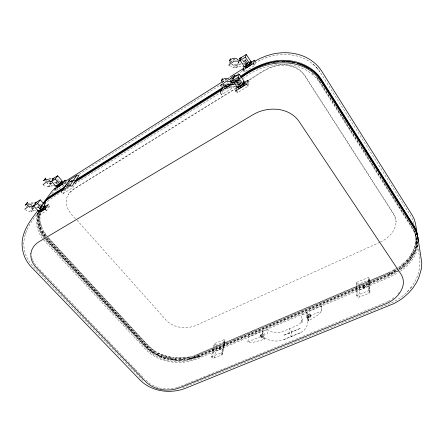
<?xml version="1.0" encoding="UTF-8"?>
<svg xmlns="http://www.w3.org/2000/svg" width="444" height="444" viewBox="0 0 444 444"><rect width="100%" height="100%" fill="white"/><g stroke="black" fill="none" stroke-linecap="round" stroke-linejoin="round"><path stroke-width="0.33" stroke-dasharray="2.22 1.67" d="M37.79 222.411L37.907 218.509L38.517 215.318M44.639 236.774C39.272 230.147 36.935 221.007 39.189 212.698M38.678 215.279L38.55 219.308L39.055 223.338L40.521 228.488C39.005 223.704 38.389 218.47 39.727 213.658M45.932 235.908C40.937 229.92 38.228 221.75 39.621 213.98M39.932 219.375L40.088 215.39M321.467 305.788L321.245 311.083L306.194 317.427L308.78 320.779L318.298 314.724L321.328 311.738L321.467 305.788L306.554 312.126L306.194 317.427M308.78 320.779L309.113 315.456L306.554 312.126M369.341 278.954L368.509 280.103L358.885 284.049L357.237 283.927L356.166 282.539L368.514 277.456L369.325 278.799L369.908 292.468L368.97 293.234L359.074 297.158L357.603 296.969L356.504 295.565L356.166 282.539M412.315 227.561L319.469 81.13L316.378 77.017M416.289 246.686L416.96 238.533C417.932 251.215 410.073 263.137 399.9 270.119M417.382 241.819C416.084 253.063 407.914 262.077 399.128 268.526M417.86 240.776L417.532 244.738L416.317 249.306L414.33 253.896L416.422 249.173M417.854 241.908L417.632 244.55L416.322 249.362M418.131 244.622C417.11 255.755 409.301 265.051 400.438 271.256M226.224 87.718C228.86 87.374 231.28 85.109 231.207 82.345M222.455 354.279L221.523 352.714L224.314 339.599L214.302 343.7L211.3 356.81L212.432 358.008L213.725 358.186L222.266 354.662L225.219 341.147L224.314 339.599M236.469 66.217L238.189 64.347L238.755 62.021M267.077 334.077L267.688 329.603C271.784 332.845 277.539 333.744 282.34 331.657L296.52 325.724C299.356 324.575 302.186 322.183 302.32 318.909L301.981 323.393L301.315 319.658L301.665 315.19L306.676 313.059L308.747 315.756L308.463 320.235L307.298 320.723L307.592 316.239C309.401 323.276 305.977 331.152 298.845 333.438L284.304 339.427C278.305 341.808 271.068 341.697 265.518 338.211L264.424 338.667L262.304 336.086L262.953 331.613L267.688 329.603M264.213 339.41L264.968 334.082L262.371 330.908L248.712 336.719L247.808 342.024C253.141 343.406 258.98 340.531 264.213 339.41L261.594 336.219L262.371 330.908M37.274 214.308C34.704 223.693 38.029 233.899 44.544 240.892L146.348 350.111C159.49 363.064 180.702 365.49 197.48 358.846L389.993 277.062L398.246 272.666M37.984 215.301C36.452 223.998 39.472 233.744 45.632 240.298L147.375 349.611C160.079 362.154 180.603 364.496 196.82 358.058L389.299 276.124L398.912 270.868M38.029 215.174C36.48 223.787 39.943 232.7 45.743 239.05L147.069 348.018C160.156 360.955 181.307 363.359 198.018 356.715L394.655 272.605M40.054 215.495L40.576 212.848M222.272 353.618L225.041 340.498M221.711 355.045L224.492 341.908L225.219 341.147M219.791 348.829L219.419 348.374L219.669 347.23L219.181 348.468L219.791 348.829L220.041 347.68L219.669 347.23M219.552 348.923L219.802 347.78L219.43 347.325M214.08 358.086L217.016 344.955L224.492 341.908M212.049 357.703L215.029 344.588L214.302 343.7M46.265 238.761L147.563 347.78C160.434 360.517 181.257 362.881 197.702 356.332L198.096 354.762L389.316 272.943L396.281 269.286M189.494 359.396C216.877 351.298 186.291 360.916 184.737 360.178L179.909 360.461L170.268 359.712L179.909 360.461M189.1 358.53L197.297 356.021L189.1 358.53L179.842 359.568L184.51 359.29M193.862 357.736L194.267 356.166L198.096 354.762M414.463 230.78C417.749 239.344 415.157 249.045 409.934 256.255L410.162 257.881L412.792 253.657L415.406 247.608L416.583 243.073L416.827 244.589M189.366 358.88L189.782 357.309L194.267 356.166M184.704 359.601L185.137 358.031L189.782 357.309M179.953 359.884L180.392 358.314L185.137 358.031M175.152 359.418L170.54 358.791L161.71 356.46L170.524 358.841L179.859 359.512M175.18 359.729L175.635 358.164L180.392 358.314M170.463 359.141L170.934 357.581L175.635 358.164M165.878 358.136L166.361 356.571L170.934 357.581M165.606 358.685C152.891 354.44 168.354 359.89 170.285 359.657M237.668 91.264L237.09 92.968L248.107 86.158L249.328 82.245L248.179 82.956M254.717 64.946L255.6 62.11L254.462 62.826M25.419 234.082L25.741 233.044M161.494 356.721L161.988 355.161L154.112 351.215L148.096 346.237L47.147 237.401M157.381 354.923L157.886 353.369M150.633 350.138C173.954 365.19 148.191 349.539 148.035 347.619L46.781 238.578L148.035 347.619M153.141 353.174L146.992 348.174L45.699 239.172L147.014 348.118L153.141 353.174L161.15 357.248M153.602 352.764L154.112 351.215M244.994 69.725L244.211 72.028L254.54 65.512M150.211 350.283L150.738 348.734M237.64 86.63L238.45 84.277L240.615 82.928M244.428 64.053L245.36 64.263L247.691 62.615M147.563 347.78L148.096 346.237M235.459 84.671L238.051 77.356M220.54 93.318L221.545 94.733L234.832 86.441L233.827 85.004L234.676 82.645M234.887 82.057L235.381 80.114M40.36 208.752L40.82 207.476M231.085 83.589L231.529 82.395M238.633 63.203L239.022 62.166M226.457 87.557L231.124 84.626L231.99 82.273M221.545 94.733L222.944 91.125M224.387 87.39L225.125 85.492L230.181 82.307M223.166 86.63L224.153 84.11L225.125 85.492M222.777 85.753L223.271 84.493M223.815 84.205L223.077 86.086L226.24 84.094L226.762 82.739L227.85 82.057M229.298 63.925L229.842 62.576M26.585 230.714L26.751 230.336M112.282 309.807L112.931 308.325M413.691 253.596L413.458 252.064C410.023 258.358 404.867 263.531 399.017 267.615L399.195 269.164C406.382 264.186 412.615 257.448 415.645 249.134L415.406 247.608M39.666 208.636L40.665 206.815L39.1 209.019M40.587 207.47L42.663 204.085M39.843 208.858L40.876 206.998M41.175 206.432L41.875 205.178M41.486 206.266L42.491 204.451M41.209 207.742L43.14 204.49M41.481 207.62L43.451 204.057M31.58 210.351L32.767 208.913L32.889 207.082M48.612 186.125L50.627 184.293L50.771 182.523M412.792 253.657L410.151 257.825L406.871 261.877L402.974 265.529M411.699 258.086L408.175 262.354L411.599 258.269L414.43 253.707M410.678 287.934C414.646 283.028 417.576 277.223 418.92 271.045C422.166 258.869 416.422 246.426 415.651 234.288L414.579 230.675M43.823 235.781L44.716 234.421M42.169 232.184C48.435 242.008 40.604 230.358 40.554 228.444M76.301 182.462L72.999 187.424L62.832 193.773L61.81 192.618M41.597 232.201L42.502 230.852M39.921 228.432L40.831 227.089M62.832 193.773L65.845 189.333M68.537 185.37L70.085 183.089M38.084 224.747C39.233 229.803 41.647 234.748 45.288 238.667M38.817 224.536L39.738 223.199M40.537 212.931L38.711 215.534L46.592 210.667L49.811 205.999L48.418 204.462M66.234 182.207L63.731 185.836L56.771 190.226M38.323 220.568L39.244 219.242M56.555 190.071L58.014 187.99M38.445 216.605L39.372 215.279M45.588 202.642L44.755 203.718M56.144 186.141L57.726 183.91M40.554 208.93L41.175 208.058M36.846 214.646C29.432 223.537 22.888 234.46 23.921 246.476C24.481 253.646 27.567 260.528 32.512 265.74L143.762 381.257M45.599 202.325L44.061 204.495L45.726 202.342M40.981 206.371L42.507 204.29M239.039 62.066C237.79 64.291 234.926 65.462 232.506 64.585M32.29 209.707L33.944 207.426M50.161 185.065L51.082 183.794M231.59 82.168C230.247 84.532 227.189 85.72 224.62 84.793M26.346 207.12L27.123 206.077M41.037 206.332L42.618 204.218M42.524 205.361L43.251 204.418M51.826 193.656L55.039 190.137M406.654 260.251C413.12 253.402 417.443 243.817 415.651 234.288M398.052 293.789L399.367 292.235M182.567 387.729L388.955 304.018C396.253 300.943 403.08 296.52 408.386 290.609M407.492 291.658L411.66 286.774M44.422 204.223L50.083 199.4M402.78 263.952L406.765 260.151L406.97 261.694M408.286 262.221L404.157 266.245L399.578 269.663M69.836 192.496L73.593 189.394L235.37 88.783M45.677 181.33L47.092 180.236M398.39 267.31L402.891 263.858M403.951 264.607L397.169 269.441M27.695 205.522L28.682 204.773M399.683 269.536L404.251 266.061M27.306 205.938L29.948 203.935M230.331 62.216L234.937 58.758M229.759 62.782L234.859 58.958M222.283 82.262L226.101 79.448M221.933 82.689L227.1 78.877M392.113 299.045L394.577 297.23M310.772 316.422L310.811 315.196L310.001 314.186L307.187 315.395L307.237 316.555L308.053 317.565L310.772 316.422L309.956 315.412L310.001 314.186M308.053 317.565L308.097 316.339L307.287 315.334M263.647 336.247L263.78 335.02L262.953 334.066L260.306 335.203L260.278 336.358L261.111 337.312L263.647 336.247L262.815 335.287L262.953 334.066M261.111 337.312L261.25 336.086L260.423 335.131M222.183 81.951L226.274 79.354M228.61 77.872L229.781 77.134M64.291 183.15L66.017 182.057M226.507 80.619L228.21 79.543M63.819 183.999L66.733 182.107M79.021 174.387L219.969 85.254M227.189 80.658L231.069 78.266M236.968 74.503L242.763 70.868M67.593 185.148L69.936 183.672M223.41 87.135L231.613 81.974M66.722 186.341L69.647 184.499M224.325 87.285L233.699 81.396M234.288 81.03L238.977 78.083M66.317 186.624L68.665 185.154M224.481 87.229L233.855 81.341M234.443 80.969L239.127 78.027M66.639 186.524L69.009 185.004M224.808 87.135L240.054 77.522M225.829 87.218L232.878 82.795M233.466 82.423L238.167 79.476M238.755 79.104L240.52 78M226.013 87.207L234.238 82.046M234.821 81.674L238.345 79.465M225.602 87.618L240.615 78.144M227.939 86.957L233.81 83.272M234.399 82.906L239.1 79.964L235.559 82.207M227.927 86.996L234.976 82.578M50.605 199.017L60.6 192.763M63.542 190.92L70.596 186.502M74.709 183.927L219.325 93.373M222.261 91.536L225.791 89.327M229.903 86.752L235.198 83.439M235.786 83.067L239.899 80.492M242.84 78.649C264.496 61.228 302.031 56.971 319.458 82.456L413.103 229.97L414.962 233.583L416.217 237.823L416.655 242.213M248.801 61.816L245.937 63.597L244.117 60.911L245.837 59.835M246.104 60.206L243.806 61.644A2.065 0.427 -36.2 0 0 245.954 60.495M246.759 61.2L245.038 62.277A2.059 0.433 -36.2 0 0 244.727 63.009L247.025 61.577M56.621 180.769L58.17 179.803L60.029 181.918M248.501 62.549L245.626 64.33A2.059 0.438 -36.1 0 0 248.174 62.865M57.565 181.84L59.113 180.875A1.748 0.322 -39.8 0 1 58.741 181.463M236.114 87.956L73.954 188.855L70.196 191.952L68.376 194.339L68.737 193.795C62.288 202.742 69.27 213.653 76.462 219.575M249.04 79.909C260.484 72.722 272.81 62.721 287.34 65.007C294.278 65.956 300.993 69.558 304.861 75.513L393.684 213.88L394.921 216.25L395.776 219.386L393.756 214.491L304.8 75.974C300.216 68.892 291.714 65.251 283.461 65.179C270.457 64.741 259.968 73.715 249.489 80.003M47.58 207.387L49.811 205.999M242.008 82.035L238.955 83.894L236.991 81.052L239.027 79.809M397.424 267.871L388.85 272.555L193.934 355.799M393.556 270.268L397.313 267.965M241.314 83.217A2.198 0.505 -36.3 0 1 238.611 84.732L236.641 81.89L239.188 80.325M239.516 81.563L237.99 82.495A2.203 0.5 -36.3 0 0 237.64 83.333L240.187 81.774M396.614 269.78L389.543 273.487L198.357 355.206C181.701 361.849 160.595 359.457 147.558 346.548L47.07 238.284M197.286 356.077L389 274.142L393.723 271.906L398.573 268.947M197.702 356.332L389.46 274.503L397.547 270.168M38.622 205.455L40.776 204.146A1.865 0.355 -40.3 0 0 40.06 204.312M39.943 208.713L37.895 206.432L38.972 205.777M238.611 84.732L241.669 82.867M40.176 206.244L41.791 205.261A1.865 0.361 -40.3 0 1 41.064 206.238M197.941 356.865L389.699 275.13L399.023 270.008M397.913 270.74L394.555 272.727M39.899 208.63L40.976 207.975M388.345 301.332L391.619 299.411M254.712 63.259C268.82 54.462 287.118 51.521 302.741 57.964C309.723 60.972 315.978 65.801 320.174 72.183L410.811 216.106L412.615 219.652L413.841 223.804M231.124 84.626L232.617 84.299L233.827 85.004M310.839 316.861L310.939 315.212L309.812 313.742L306.959 314.951L308.086 316.417L307.975 318.065L310.839 316.861L309.712 315.384L309.812 313.742M261.372 337.651C263.103 335.814 258.941 332.978 260.362 336.646C260.672 338.766 265.401 336.968 263.214 335.875C261.677 333.771 265.013 332.279 260.467 334.61M380.375 242.036C388.433 238.306 396.026 230.813 396.009 221.401L396.081 222.017L395.698 218.77M51.498 182.906L49.661 183.555L46.709 182.839M389.005 274.192L393.723 271.906M387.756 301.604L228.538 366.783M379.859 242.296L196.376 325.247C186.558 329.515 173.776 328.171 166.2 320.202L76.923 220.091M259.879 60.384L260.167 60.256M388.955 272.461L197.758 354.351C190.787 357.254 183.15 358.302 175.635 357.764M51.393 183.605L48.84 183.616L46.537 182.667M51.831 183.594L49.484 183.983L47.07 183.328M247.808 342.024L261.594 336.219M300.338 332.75L282.761 339.987M33.772 207.92L31.957 208.036L29.398 207.342M33.566 208.203L31.752 208.319L29.187 207.626M363.47 285.886L364.113 286.297L363.864 287.557L363.47 285.886L364.113 286.297M363.514 287.024L364.158 287.435M186.902 383.783L177.639 387.434M187.546 383.522L195.232 380.386M195.871 380.12L199.073 378.815M199.711 378.554L207.398 375.413M208.042 375.152L211.244 373.842M211.882 373.582L215.729 372.017M216.367 371.756L219.569 370.446M220.207 370.185L227.894 367.044M356.504 295.565L369.186 290.459L368.514 277.456M211.3 356.81L221.523 352.714M217.016 344.955L215.912 345.06L215.029 344.588M266.233 57.676L266.578 57.581M235.314 66.822L232.8 67.166M177.089 387.623C168.637 389.96 159.196 389.105 151.532 384.759M32.956 207.659L29.781 207.598M29.643 211.011L30.675 210.795M240.581 63.808C237.723 64.413 234.743 66.212 231.89 64.441M238.678 66.506L243.623 66.35M189.582 356.859C179.076 358.869 167.854 357.825 158.203 353.058M241.497 63.908C238.228 64.103 235.02 66.656 231.812 64.646M234.321 83.883C230.591 84.255 226.573 86.98 223.121 84.071M234.232 84.121C230.503 84.488 226.484 87.218 223.027 84.31M54.29 182.795L56.704 182.795M36.819 207.098L39.361 207.115M36.613 207.381L39.161 207.398M34.36 210.523L36.064 210.467M230.231 78.521L231.452 78.471M230.142 78.755L231.363 78.705M233.289 86.758L234.354 86.73M234.776 67.693L232.75 67.593M48.984 178.777L51.454 178.743M48.801 179.026L51.887 178.982M31.141 202.902L33.744 202.88M30.936 203.186L33.539 203.163M54.912 182.984L57.326 183.167M52.908 185.775L53.718 185.775M30.347 211.472L28.577 211.333M242.557 63.67L245.432 64.053M236.424 83.91L238.45 84.277L235.387 79.853M236.341 84.149L238.367 84.515M171.062 357.131C162.776 355.577 154.506 352.22 148.579 346.048L48.146 237.695M161.988 355.161L166.361 356.571M157.687 354.639L161.71 356.46M230.569 66.311L231.607 66.883M26.884 210.756L25.413 209.801M44.295 185.697L45.022 186.114M150.527 384.199L144.916 379.331M154.545 350.877L148.623 345.976L47.708 237.09L43.146 230.658M312.21 73.038L314.058 74.825M312.815 63.992L316.872 67.965M108.414 341.208L36.724 266.345L33.933 262.654M108.885 341.702L121.689 355.067M122.161 355.566L125.008 358.536M125.48 359.03L134.965 368.931M135.437 369.425L138.284 372.399M138.756 372.893L144.444 378.832M40.726 204.062L42.774 206.343M45.882 209.89L46.592 210.667M56.382 181.38L57.254 182.362M57.37 184.132L55.456 181.962A1.748 0.316 -39.8 0 0 56.493 181.529M212.859 350.005L213.975 351.198L215.251 351.376L223.154 348.229L223.904 347.33L222.971 345.909M220.74 347.413A1.26 0.638 -40.8 0 1 219.575 349.062A1.26 0.638 -40.8 0 1 218.97 348.135A1.26 0.638 -40.8 0 1 220.74 347.413L220.796 347.486A1.26 0.638 -40.8 0 1 219.636 349.134A1.26 0.638 -40.8 0 1 219.025 348.201A1.26 0.638 -40.8 0 1 220.796 347.486M45.366 236.269L41.875 231.124L40.171 227.3M44.378 235.642L46.376 238.089M46.481 235.725L43.118 230.758L40.437 223.154M27.484 205.805L26.995 204.734M316.372 77.056L319.469 81.169M316.8 67.854L319.763 71.823M235.303 80.092L238.989 85.315M247.419 85.154L248.107 86.158M242.724 60.062L245.97 64.902M242.646 60.262L245.36 64.263M356.327 288.8L357.409 290.193L358.863 290.376L368.625 286.463L369.663 285.375L368.836 283.705M369.186 290.459L370.03 291.98M365.162 286.097A1.41 0.777 -31.9 0 1 363.664 287.768A1.41 0.777 -31.9 0 1 363.037 286.574A1.41 0.777 -31.9 0 1 365.162 286.097L365.218 286.18A1.41 0.777 -31.9 0 1 363.719 287.851A1.41 0.777 -31.9 0 1 363.087 286.658A1.41 0.777 -31.9 0 1 365.218 286.18M319.469 81.13L381.113 178.327M382.6 180.669L412.304 227.511M222.189 82.501L221.834 81.102M230.247 62.421L229.92 61.089M414.53 231.701L412.676 228.094L414.53 231.701L415.784 235.975L416.228 240.359L415.862 244.816L414.696 249.223M32.778 260.384L33.583 262.11M45.044 180.553L45.371 181.418M32.157 258.63L32.512 259.812M41.481 227.073L40.41 223.254L39.96 219.275M415.323 233.072L415.784 235.975M410.789 256.36L411.005 257.897M31.641 256.249L31.802 257.448M407.442 260.423L407.648 261.966M403.496 264.197L403.69 265.745M394.094 270.629L394.255 272.183M417.077 238.767L417.205 240.043M416.705 235.986L416.833 237.263M389.316 272.943L389.46 274.503M369.203 278.505L369.885 291.525M368.309 280.197L368.97 293.234M363.764 285.769L363.864 287.557M359.091 283.977L359.507 297.025M356.854 283.577L357.209 296.614M58.358 183.644A1.743 0.322 -39.8 0 1 57.315 184.071M59.318 182.123A1.743 0.322 -39.8 0 1 59.973 181.851M56.399 183.028A1.748 0.322 -39.8 0 1 57.048 182.157M57.748 179.853A1.748 0.316 -39.8 0 1 58.17 179.803M245.937 63.597A2.059 0.438 -36.1 0 1 247.519 62.343M244.117 60.911A2.065 0.427 -36.2 0 1 245.699 59.651M245.876 65.018A3.352 0.716 -36.1 0 1 248.446 62.976M245.976 64.596A4.285 0.916 -36.1 0 1 247.674 63.248M40.959 208.236A1.859 0.361 -40.3 0 1 40.315 208.63M42.058 206.51A1.859 0.361 -40.3 0 1 42.724 206.26M38.911 207.548A1.865 0.361 -40.3 0 1 39.338 206.882M38.955 206.038A1.865 0.355 -40.3 0 1 37.895 206.432M238.955 83.894A2.198 0.505 -36.3 0 1 240.648 82.545M239.344 80.358A2.203 0.494 -36.3 0 1 236.641 81.89M236.991 81.052A2.203 0.494 -36.3 0 1 238.689 79.704M239.477 84.804A3.58 0.827 -36.3 0 1 241.664 83.178M238.3 85.592A4.573 1.06 -36.3 0 1 240.848 83.433M291.952 331.934L291.536 336.447L288.955 333.205L289.394 328.704L291.952 331.934L300.688 328.238L283.25 335.475L291.952 331.934"/><path stroke-width="0.67" d="M65.246 186.219L65.568 185.381L68.293 183.605L69.364 182.029L71.873 180.447L70.807 182.018C72.028 181.224 74.176 179.154 75.663 180.752M317.887 75.918L313.581 71.712L310.794 69.741M232.057 80.975L231.968 78.677L233.772 77.878M239.477 60.928L239.41 58.747L241.098 57.981M222.2 87.229L222.222 88.128M283.583 61.45L284.943 61.511M27.034 203.219L27.572 202.114L25.241 205.222C26.945 203.285 30.181 203.591 31.901 205.35M44.977 179.654L45.632 178.016L43.562 180.775C45.16 178.921 48.252 179.143 49.867 180.858M276.717 61.749L278.771 61.683L272.966 62.41M251.187 70.529L256.649 67.544L263.126 64.83L256.66 67.505L240.626 77.195M236.397 91.975L235.703 90.976L246.725 84.144L247.963 80.253L248.984 81.746M243.567 71.084L242.924 70.141L253.258 63.609L254.334 60.218L255.283 61.638M233.855 77.645L232.728 80.714L237.374 87.401L242.84 83.999L243.867 80.897L239.277 74.22L232.057 78.444M241.175 57.776L240.193 60.445L244.494 66.772L249.617 63.52L250.51 60.822L246.259 54.507L239.488 58.541M244.494 66.772L243.623 66.35M235.703 90.976L237.074 87.03M242.924 70.141L244.117 66.705M232.728 80.714L238.2 77.267L239.277 74.22M240.193 60.445L245.321 57.154L246.259 54.507M233.544 78.066L234.46 75.591L235.914 75.264L237.085 75.952M232.811 80.475L230.908 81.518M240.265 60.24L238.489 61.217M221.939 79.87L222.394 78.671L221.345 81.263C223.143 77.628 229.382 77.056 230.974 81.147M230.031 59.923L230.464 58.78L229.548 61.039C231.091 58.036 235.825 57.037 238.012 59.873M220.54 93.318L220.391 91.786L221.201 90.853L222.605 87.279M220.879 85.315L221.301 84.266M69.658 185.903L76.806 175.319L77.994 175.091L78.927 175.524L71.978 186.258L70.879 185.67L69.658 185.903L61.91 190.781L61.461 191.569L61.81 192.618M62.066 190.665L69.364 180.031L76.806 175.319M38.006 214.768L37.302 214.002L45.177 209.113L48.418 204.462L45.072 206.543M55.75 190.099L54.878 189.116L62.421 184.343L65.301 180.209L66.162 181.196M36.386 202.309L33.7 205.994L38.423 211.155L42.33 208.724L44.938 205.017L40.265 199.861L34.843 203.152L35.159 203.957M53.963 178.172L51.576 181.446L55.961 186.397L59.701 184.021L62.021 180.73L57.681 175.78L52.503 178.971L52.792 179.748M38.423 211.155L38.628 210.867L37.779 210.672M37.302 214.002L39.499 210.883M54.878 189.116L57.082 185.997M37.923 210.672C29.726 220.923 20.907 232.917 22.228 246.836C22.822 254.295 26.024 261.466 31.174 266.894L140.226 380.197C151.937 391.874 170.774 394.089 185.803 388.15L394.133 303.491L399.656 300.305L403.935 297.186L408.841 292.768L413.186 287.673L416.794 282.018L418.831 277.544L421.206 269.558L421.8 263.081L417.904 237.418L416.605 233.022L414.696 229.293L321.079 81.446C302.941 54.917 263.897 59.507 241.436 77.683M43.207 203.302L51.937 191.286L55.028 188.289M33.7 205.994L37.607 203.535L40.265 199.861M51.576 181.446L55.317 179.043L57.681 175.78M33.911 205.711L32.357 206.554M51.765 181.191L50.294 181.996M43.035 203.602C48.291 195.56 57.659 191.919 65.251 186.624M42.951 203.779L47.608 198.773L64.325 187.951M44.517 201.676L47.658 198.64L50.899 196.281L64.374 187.812M43.262 203.441L46.415 200.394L49.667 198.035L62.571 189.938M24.797 209.202L28.632 206.299L33.023 206.266M69.364 180.031L68.814 181.463M52.936 178.965L53.78 178.421M62.421 182.034L65.301 180.209M251.493 62.021L254.334 60.218M65.49 181.246L221.595 82.318M230.364 76.762L243.812 68.237M231.052 77.744L234.46 75.591M35.298 203.147L36.18 202.592M76.379 179.62L222.239 87.868M240.398 76.446C254.778 65.94 272.383 58.17 290.543 60.834C302.603 62.51 314.402 68.626 321.162 78.993L414.024 225.907L415.923 229.62L417.338 235.287M74.925 181.185L221.983 88.761M240.731 76.978C254.984 66.572 272.488 59.102 290.448 61.722C302.547 63.398 314.396 69.536 321.184 79.942L414.374 227.284L416.278 231.002L417.571 235.381L417.826 237.978M75.425 181.002L221.895 88.933M73.71 182.945L221.501 90.193M221.201 90.853L225.286 88.289M244.522 82.39L247.963 80.253M254.923 61.244L259.607 58.63L265.817 56.033L272.533 54.09C282.861 51.793 293.895 52.27 303.735 56.321L304.018 56.427C311.177 59.546 317.527 64.574 321.734 71.195L412.354 215.44L414.213 219.097L415.473 223.404L417.205 233.988M235.803 67.532L237.695 66.772M49.817 186.386L47.453 186.774M31.213 211.372L31.951 211.072M229.082 87.701L230.109 87.346M263.114 64.868L269.852 62.898M32.723 210.828L33.533 210.645M231.158 87.068L232.218 86.869M270.468 62.832L271.722 62.582M51.321 185.958L52.109 185.836M228.088 88.134L224.819 88.184M282.218 61.483L283.594 61.416M239.105 60.983L233.977 61.222L228.843 65.068L229.415 65.795M231.574 81.258L226.085 81.48L220.618 85.503L221.24 86.275M52.686 178.721L53.119 178.716M50.916 181.735L46.753 181.796L43.074 184.626L43.645 185.198M35.048 202.869L35.503 202.869M235.409 86.791L236.447 86.93M54.534 185.836L55.345 185.958M291.641 62.166L294.883 62.859M224.037 87.973L221.989 86.941M297.452 63.425L302.952 65.312L309.679 68.992M37.607 203.535L42.33 208.724M45.177 209.113L45.882 209.89M55.317 179.043L59.701 184.021M62.421 184.343L63.292 185.337M318.692 76.945L321.079 80.125L398.74 202.919M318.687 76.978L321.079 80.164M238.2 77.267L242.84 83.999M246.725 84.144L247.419 85.154M245.321 57.154L249.617 63.52M253.258 63.609L254.218 65.035M399.472 204.04L414.263 227.422M414.535 227.955L416.178 231.191L417.46 235.52M416.178 231.191L417.465 235.57M417.904 237.418L418.287 241.32M417.588 236.819L417.721 238.167M59.835 184.654A1.743 0.327 -39.8 0 1 59.479 184.92M59.152 185.142A1.743 0.327 -39.8 0 1 58.641 185.392M60.945 183.144A1.743 0.327 -39.8 0 1 61.089 183.128M60.473 182.434A2.842 0.533 -39.8 0 1 61.455 182.534A2.842 0.533 -39.8 0 1 58.73 185.048A2.842 0.533 -39.8 0 1 57.282 185.381M57.648 185.792A2.836 0.533 -39.8 0 1 58.192 185.054M60.839 182.845A2.836 0.533 -39.8 0 1 61.905 182.412M62.499 182.284A3.63 0.683 -39.8 0 1 60.562 185.137A3.63 0.683 -39.8 0 1 57.365 186.574M60.761 182.04A3.63 0.677 -39.8 0 1 61.916 182.318A3.63 0.677 -39.8 0 1 58.086 185.681A3.63 0.677 -39.8 0 1 56.954 185.387M249.9 63.442A2.059 0.444 -36.1 0 1 249.972 63.67M248.884 64.824A2.059 0.444 -36.1 0 1 248.451 65.146M247.591 65.679A2.059 0.444 -36.1 0 1 246.931 65.945M249.722 62.299A3.352 0.716 -36.1 0 1 250.327 63.004A3.352 0.716 -36.1 0 1 247.003 65.645A3.352 0.716 -36.1 0 1 245.266 65.84M245.843 66.001A3.352 0.722 -36.1 0 1 246.231 65.546M249.478 63.115A3.352 0.722 -36.1 0 1 251.049 62.771M251.493 62.56A4.279 0.927 -36.1 0 1 249.373 65.756A4.279 0.927 -36.1 0 1 245.182 67.283M250.216 61.783A4.285 0.916 -36.1 0 1 250.988 62.682A4.285 0.916 -36.1 0 1 246.742 66.056A4.285 0.916 -36.1 0 1 244.522 66.306M43.934 207.587A1.859 0.366 -40.3 0 1 43.562 208.341M43.262 208.652A1.859 0.366 -40.3 0 1 42.546 209.291M41.525 209.957A1.859 0.366 -40.3 0 1 41.109 209.957M43.806 206.527A3.03 0.594 -40.3 0 1 44.067 207.304A3.03 0.594 -40.3 0 1 41.159 209.868A3.03 0.594 -40.3 0 1 39.893 209.979M40.132 209.601A3.03 0.594 -40.3 0 1 40.504 209.152M40.204 210.672A3.03 0.594 -40.3 0 1 40.898 209.579M43.151 207.592A3.03 0.594 -40.3 0 1 44.567 206.821M45.466 206.638A3.868 0.766 -40.4 0 1 43.273 209.857A3.868 0.766 -40.4 0 1 39.999 211.216M43.645 206.349A3.874 0.76 -40.3 0 1 44.861 206.649A3.874 0.76 -40.3 0 1 41.12 210.129A3.874 0.76 -40.3 0 1 39.266 210.417M243.195 83.75A2.198 0.511 -36.2 0 1 243.262 84.027M243.118 84.282A2.198 0.511 -36.2 0 1 242.857 84.593M242.085 85.292A2.198 0.511 -36.2 0 1 241.625 85.637M240.709 86.192A2.198 0.511 -36.2 0 1 240.321 86.369M240.01 86.452A2.198 0.511 -36.2 0 1 239.882 85.914M243.023 82.49A3.58 0.827 -36.3 0 1 243.628 83.367A3.58 0.827 -36.3 0 1 240.065 86.197A3.58 0.827 -36.3 0 1 238.245 86.286M242.768 83.333A3.574 0.833 -36.2 0 1 244.378 83.35M238.628 86.841A3.574 0.833 -36.2 0 1 239.294 85.92M244.916 82.767A4.573 1.066 -36.2 0 1 242.591 86.352A4.573 1.066 -36.2 0 1 238.167 87.801M243.551 81.918A4.573 1.06 -36.3 0 1 244.328 83.039A4.573 1.06 -36.3 0 1 239.777 86.658A4.573 1.06 -36.3 0 1 237.446 86.769M30.875 253.663C30.364 258.741 32.612 263.736 36.086 267.36L145.971 381.951C154.651 390.365 168.487 392.046 179.548 387.812L384.915 304.129C396.542 300.172 408.78 286.252 400.838 273.937L298.995 121.356C288.811 106.793 267.094 106.094 252.847 114.791L38.994 241.752C34.71 244.278 31.407 248.64 30.875 253.663M290.343 61.905L286.963 61.694L290.343 61.905"/></g></svg>
